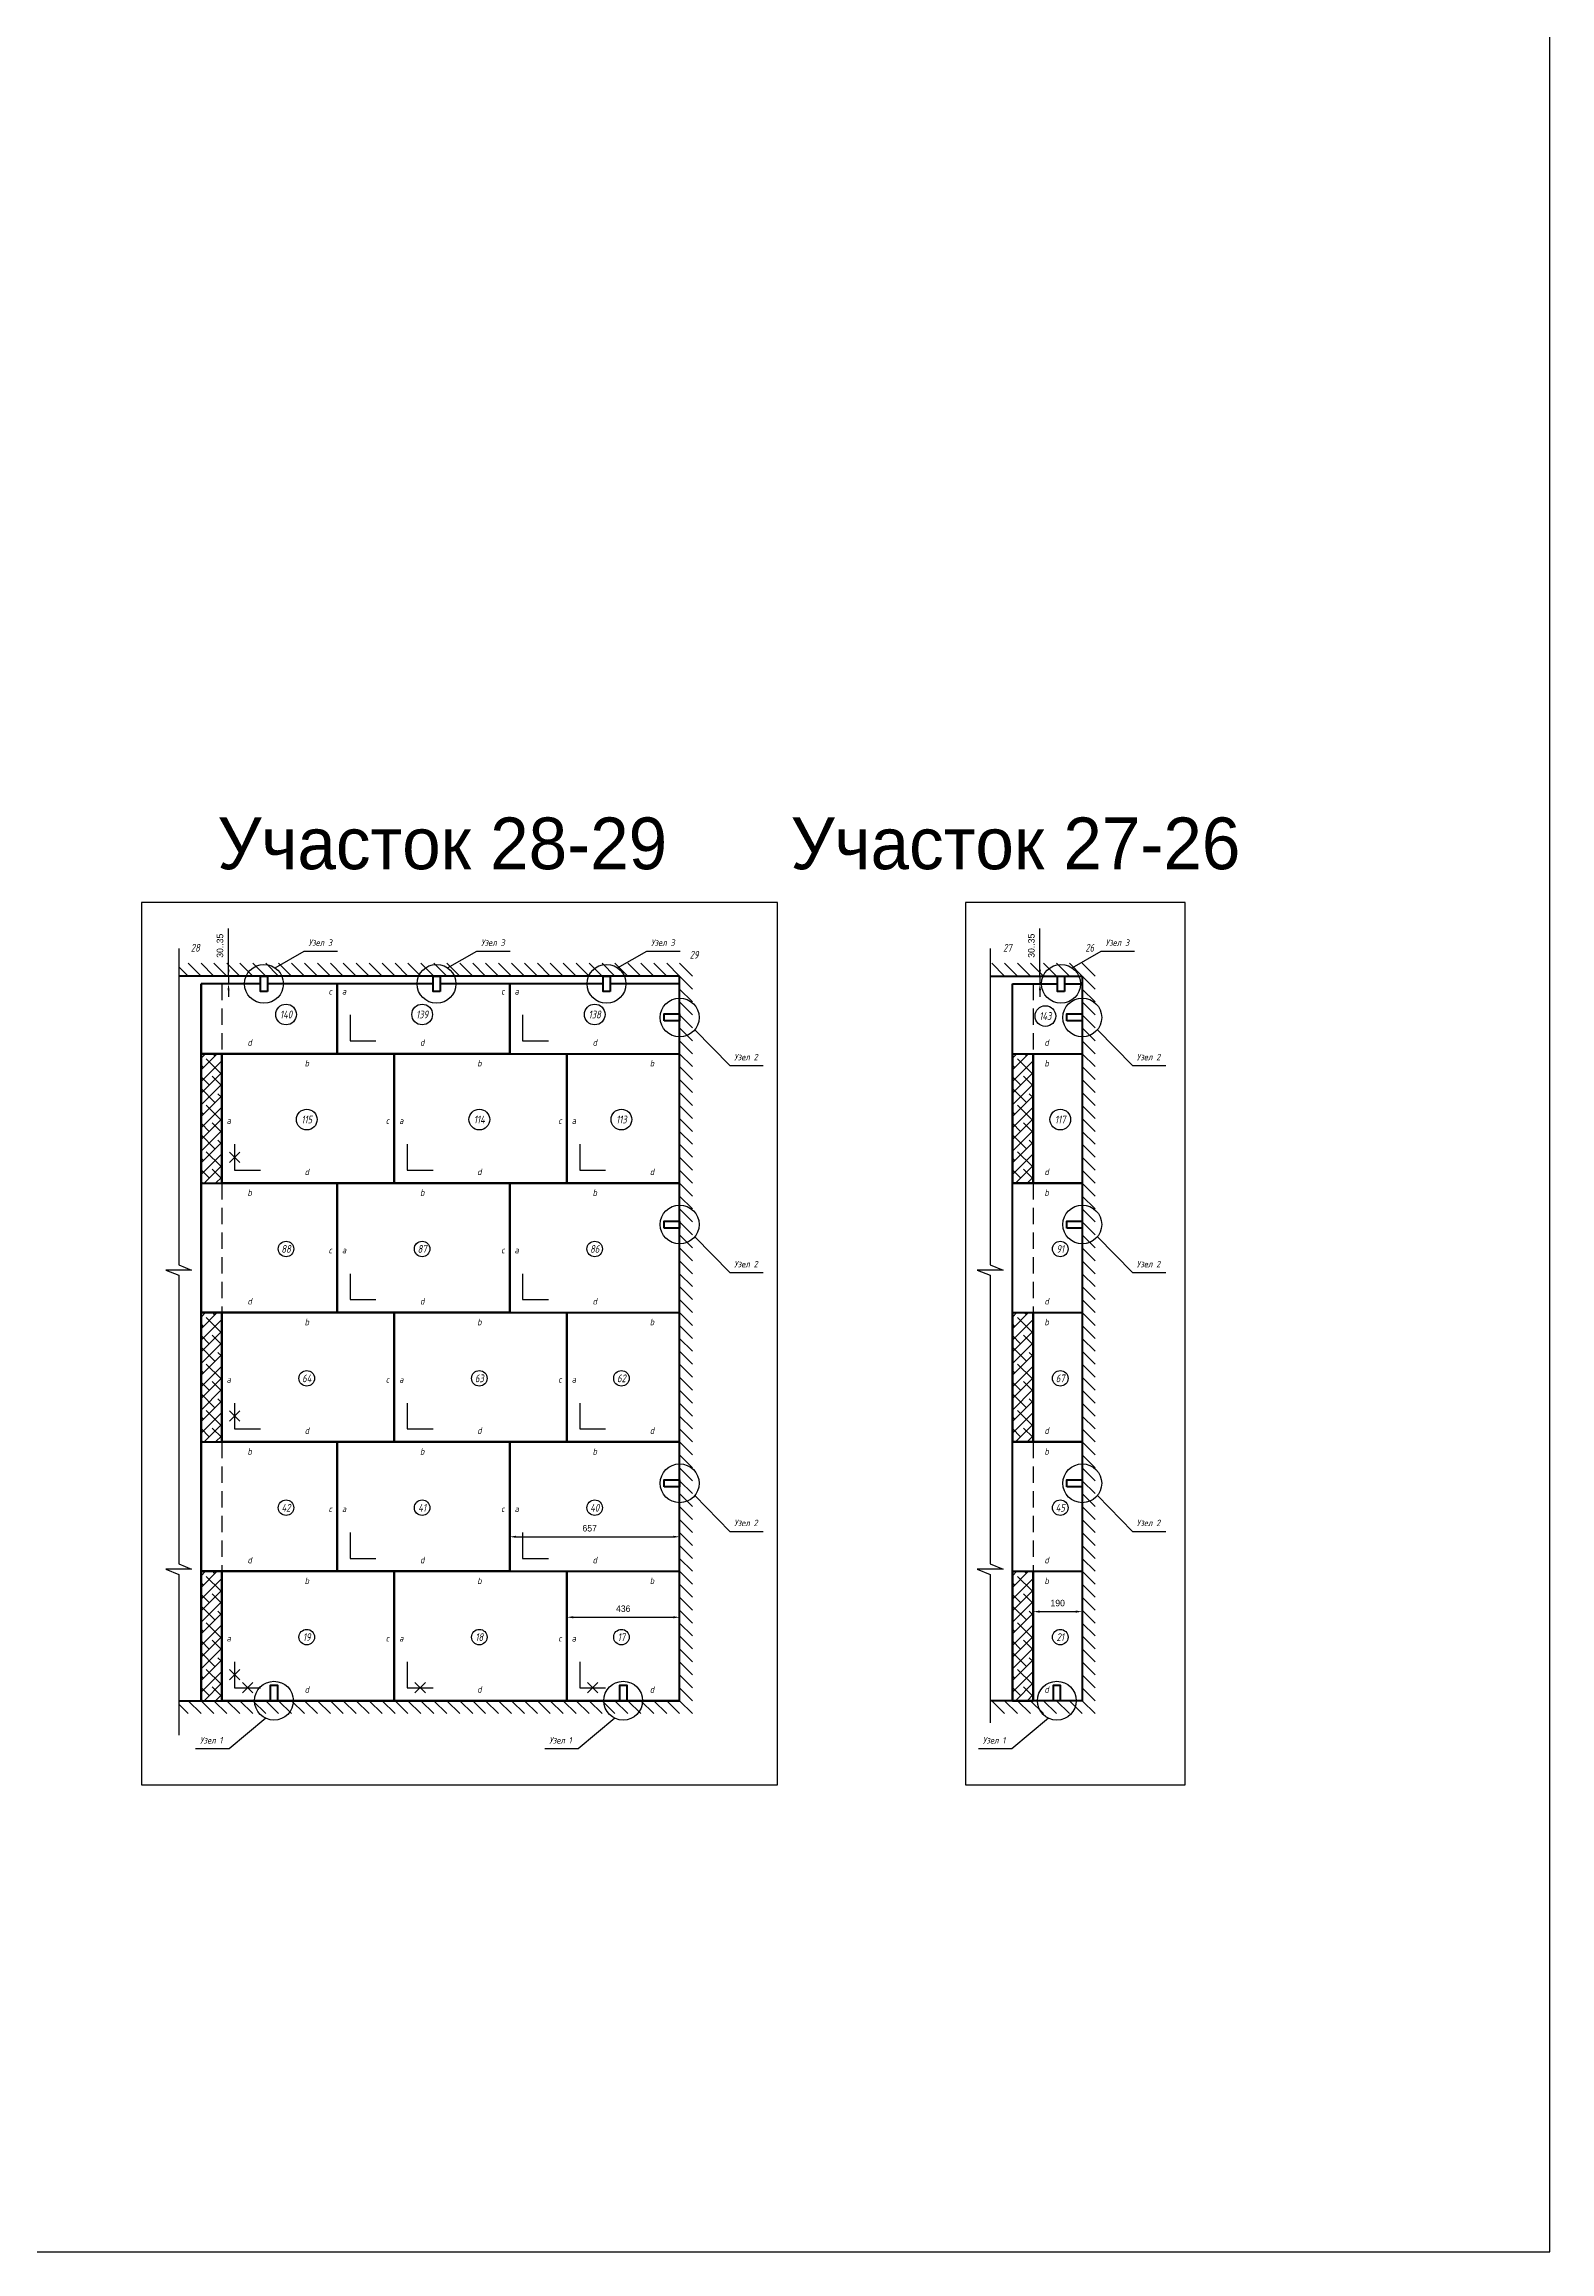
# Model space of a CAD drawing. Header units: millimetres. Extents: x 2143 to 79549, y -71394 to 24143.
# Drawn here: x 73729 to 79549, y -71394 to -62863 of the extents above; entities that cross this region are included whole.
import ezdxf
from ezdxf.enums import TextEntityAlignment as Align

# ---------------------------------------------------------------- set-up
doc = ezdxf.new("R2010")
doc.units = ezdxf.units.MM
doc.header["$PDMODE"] = 34
doc.header["$PDSIZE"] = 50
doc.linetypes.add('DASHED', pattern=[19.05, 12.7, -6.35])
doc.layers.add('01 Перегородки', color=7, linetype='Continuous')
doc.layers.add('100 noprint', color=1, linetype='Continuous', plot=False)
doc.styles.get("Standard").update_dxf_attribs({"font": 'Ubuntu-R.ttf'})
doc.styles.add('ГОСТ-ISOCPEUR', font='isocpeui.ttf', dxfattribs={"width": 0.8})
doc.dimstyles.new('ISO-25', dxfattribs={"dimtxt": 2.5, "dimasz": 2.5, "dimexe": 1.25, "dimexo": 0.625, "dimtad": 1, "dimtxsty": 'Standard', "dimcen": 2.5, "dimadec": 0, "dimazin": 0, "dimtfac": 1, "dimtmove": 0, "dimatfit": 3, "dimfxl": 1, "dimarcsym": 0})

# ---------------------------------------------------------------- blocks, each defined once
blk = doc.blocks.new('плита')
at = {"lineweight": 70}
blk.add_lwpolyline([(0, 500), (667, 500), (667, 0), (0, 0)], close=True, dxfattribs=at)
blk.add_lwpolyline([(50, 150), (50, 50), (150, 50)])
at = {"style": 'ГОСТ-ISOCPEUR', "width": 0.8}
for s, p in [('b', (329.1, 463.3)), ('a', (27.1, 241.2)), ('c', (640.6, 241.2)), ('d', (329.1, 43.5))]:
    blk.add_text(s, height=25, dxfattribs=at).set_placement(p, align=Align.MIDDLE)
blk = doc.blocks.new('*D424')
at = {"layer": '01 Перегородки', "color": 0, "lineweight": -2}
for p, q in [((75528.2, -68763.8), (75528.2, -68610.5)), ((75553.2, -68630.5), (76160.2, -68630.5)), ((76185.2, -68763.8), (76185.2, -68610.5))]:
    blk.add_line(p, q, dxfattribs=at)
at = {"layer": '01 Перегородки', "color": 0}
for points in [[(75553.2, -68626.3), (75553.2, -68634.7), (75528.2, -68630.5)], [(76160.2, -68634.7), (76160.2, -68626.3), (76185.2, -68630.5)]]:
    blk.add_solid(points, dxfattribs=at)
at = {"layer": 'Defpoints', "color": 0}
for p in [(76185.2, -68630.5), (75528.2, -68763.8), (76185.2, -68763.8)]:
    blk.add_point(p, dxfattribs=at)
at = {"layer": '01 Перегородки', "color": 0, "insert": (75837.5, -68597.7), "char_height": 25, "attachment_point": 5}
blk.add_mtext('657', dxfattribs=at)
blk = doc.blocks.new('подрезка')
for p, q in [((-20, 20), (20, -20)), ((20, 20), (-20, -20))]:
    blk.add_line(p, q)
blk = doc.blocks.new('*D440')
at = {"layer": '01 Перегородки', "color": 0, "lineweight": -2}
for p, q in [((75749.2, -69013.8), (75749.2, -68921.5)), ((76185.2, -69013.8), (76185.2, -68921.5)), ((75774.2, -68941.5), (76160.2, -68941.5))]:
    blk.add_line(p, q, dxfattribs=at)
at = {"layer": '01 Перегородки', "color": 0}
for points in [[(75774.2, -68937.3), (75774.2, -68945.6), (75749.2, -68941.5)], [(76160.2, -68945.6), (76160.2, -68937.3), (76185.2, -68941.5)]]:
    blk.add_solid(points, dxfattribs=at)
at = {"layer": 'Defpoints', "color": 0}
for p in [(75749.2, -69013.8), (76185.2, -68941.5), (76185.2, -69013.8)]:
    blk.add_point(p, dxfattribs=at)
at = {"layer": '01 Перегородки', "color": 0, "insert": (75967.2, -68908.4), "char_height": 25, "attachment_point": 5}
blk.add_mtext('436', dxfattribs=at)
blk = doc.blocks.new('*D441')
at = {"layer": '01 Перегородки', "color": 0, "lineweight": -2}
for p, q in [((77551.4, -69013.8), (77551.4, -68899.7)), ((77576.4, -68919.7), (77716.4, -68919.7)), ((77741.4, -69013.8), (77741.4, -68899.7))]:
    blk.add_line(p, q, dxfattribs=at)
at = {"layer": '01 Перегородки', "color": 0}
for points in [[(77576.4, -68915.5), (77576.4, -68923.9), (77551.4, -68919.7)], [(77716.4, -68923.9), (77716.4, -68915.5), (77741.4, -68919.7)]]:
    blk.add_solid(points, dxfattribs=at)
at = {"layer": 'Defpoints', "color": 0}
for p in [(77741.4, -68919.7), (77551.4, -69013.8), (77741.4, -69013.8)]:
    blk.add_point(p, dxfattribs=at)
at = {"layer": '01 Перегородки', "color": 0, "insert": (77646.4, -68886.6), "char_height": 25, "attachment_point": 5}
blk.add_mtext('190', dxfattribs=at)
blk = doc.blocks.new('*D463')
at = {"layer": '01 Перегородки', "color": 0, "lineweight": -2}
for p, q in [((74441.6, -66463.8), (74441.6, -66279.3)), ((74441.6, -66438.8), (74441.6, -66413.8)), ((74248.9, -66463.8), (74461.6, -66463.8)), ((74335.2, -66493.8), (74461.6, -66493.8)), ((74441.6, -66463.8), (74441.6, -66493.8)), ((74441.6, -66518.8), (74441.6, -66543.8))]:
    blk.add_line(p, q, dxfattribs=at)
at = {"layer": '01 Перегородки', "color": 0}
for points in [[(74437.5, -66438.8), (74445.8, -66438.8), (74441.6, -66463.8)], [(74445.8, -66518.8), (74437.5, -66518.8), (74441.6, -66493.8)]]:
    blk.add_solid(points, dxfattribs=at)
at = {"layer": 'Defpoints', "color": 0}
for p in [(74248.9, -66463.8), (74335.2, -66493.8), (74441.6, -66493.8)]:
    blk.add_point(p, dxfattribs=at)
at = {"layer": '01 Перегородки', "color": 0, "insert": (74408.6, -66346.5), "char_height": 25, "attachment_point": 5, "rotation": 90}
blk.add_mtext('30..35', dxfattribs=at)
blk = doc.blocks.new('*D464')
at = {"layer": '01 Перегородки', "color": 0, "lineweight": -2}
for p, q in [((77577.8, -66463.8), (77577.8, -66279.3)), ((77577.8, -66438.8), (77577.8, -66413.8)), ((77385, -66463.8), (77597.8, -66463.8)), ((77471.4, -66493.8), (77597.8, -66493.8)), ((77577.8, -66463.8), (77577.8, -66493.8)), ((77577.8, -66518.8), (77577.8, -66543.8))]:
    blk.add_line(p, q, dxfattribs=at)
at = {"layer": '01 Перегородки', "color": 0}
for points in [[(77573.6, -66438.8), (77582, -66438.8), (77577.8, -66463.8)], [(77582, -66518.8), (77573.6, -66518.8), (77577.8, -66493.8)]]:
    blk.add_solid(points, dxfattribs=at)
at = {"layer": 'Defpoints', "color": 0}
for p in [(77385, -66463.8), (77471.4, -66493.8), (77577.8, -66493.8)]:
    blk.add_point(p, dxfattribs=at)
at = {"layer": '01 Перегородки', "color": 0, "insert": (77544.7, -66346.5), "char_height": 25, "attachment_point": 5, "rotation": 90}
blk.add_mtext('30..35', dxfattribs=at)

msp = doc.modelspace()

# ---------------------------------------------------------------- hatches: boundary and pattern name
at = {"layer": '01 Перегородки'}
h = msp.add_hatch(dxfattribs=at)
h.set_pattern_fill('ANSI38', color=256, scale=10, style=0)
h.set_pattern_definition([(45, (8406.73, 1500), (-22.45064, 22.45064), []), (135, (8406.73, 1500), (-67.351921, 22.45064), [79.375, -47.625])])
h.paths.add_polyline_path([(74415.243, -67263.801), (74415.243, -66763.801), (74335.243, -66763.801), (74335.243, -67263.801)])
h = msp.add_hatch(dxfattribs=at)
h.set_pattern_fill('ANSI38', color=256, scale=10, style=0)
h.set_pattern_definition([(45, (11542.89, 1500), (-22.45064, 22.45064), []), (135, (11542.89, 1500), (-67.351921, 22.45064), [79.375, -47.625])])
h.paths.add_polyline_path([(77551.404, -67263.801), (77551.404, -66763.801), (77471.404, -66763.801), (77471.404, -67263.801)])
h = msp.add_hatch(dxfattribs=at)
h.set_pattern_fill('ANSI38', color=256, scale=10, style=0)
h.set_pattern_definition([(45, (8406.73, 500), (-22.45064, 22.45064), []), (135, (8406.73, 500), (-67.351921, 22.45064), [79.375, -47.625])])
h.paths.add_polyline_path([(74415.243, -68263.801), (74415.243, -67763.801), (74335.243, -67763.801), (74335.243, -68263.801)])
h = msp.add_hatch(dxfattribs=at)
h.set_pattern_fill('ANSI38', color=256, scale=10, style=0)
h.set_pattern_definition([(45, (11542.89, 500), (-22.45064, 22.45064), []), (135, (11542.89, 500), (-67.351921, 22.45064), [79.375, -47.625])])
h.paths.add_polyline_path([(77551.404, -68263.801), (77551.404, -67763.801), (77471.404, -67763.801), (77471.404, -68263.801)])
h = msp.add_hatch(dxfattribs=at)
h.set_pattern_fill('ANSI38', color=256, scale=10, style=0)
h.set_pattern_definition([(45, (8406.73, -500), (-22.45064, 22.45064), []), (135, (8406.73, -500), (-67.351921, 22.45064), [79.375, -47.625])])
h.paths.add_polyline_path([(74415.243, -69263.801), (74415.243, -68763.801), (74335.243, -68763.801), (74335.243, -69263.801)])
h = msp.add_hatch(dxfattribs=at)
h.set_pattern_fill('ANSI38', color=256, scale=10, style=0)
h.set_pattern_definition([(45, (11542.89, -500), (-22.45064, 22.45064), []), (135, (11542.89, -500), (-67.351921, 22.45064), [79.375, -47.625])])
h.paths.add_polyline_path([(77551.404, -69263.801), (77551.404, -68763.801), (77471.404, -68763.801), (77471.404, -69263.801)])

# ---------------------------------------------------------------- linework, layer by layer
for p, q in [((74248.86, -66427.418), (74285.243, -66463.801)), ((74285.243, -66413.801), (74335.243, -66463.801)), ((74335.243, -66413.801), (74385.243, -66463.801)), ((74385.243, -66413.801), (74435.243, -66463.801)), ((74435.243, -66413.801), (74485.243, -66463.801)), ((74485.243, -66413.801), (74535.243, -66463.801)), ((74535.243, -66413.801), (74585.243, -66463.801)), ((74585.243, -66413.801), (74635.243, -66463.801)), ((74635.243, -66413.801), (74685.243, -66463.801)), ((74685.243, -66413.801), (74735.243, -66463.801)), ((74735.243, -66413.801), (74785.243, -66463.801)), ((74785.243, -66413.801), (74835.243, -66463.801)), ((74835.243, -66413.801), (74885.243, -66463.801)), ((74885.243, -66413.801), (74935.243, -66463.801)), ((74935.243, -66413.801), (74985.243, -66463.801)), ((74985.243, -66413.801), (75035.243, -66463.801)), ((75035.243, -66413.801), (75085.243, -66463.801)), ((75085.243, -66413.801), (75135.243, -66463.801)), ((75135.243, -66413.801), (75185.243, -66463.801)), ((75185.243, -66413.801), (75235.243, -66463.801)), ((75235.243, -66413.801), (75285.243, -66463.801)), ((75285.243, -66413.801), (75335.243, -66463.801)), ((75335.243, -66413.801), (75385.243, -66463.801)), ((75385.243, -66413.801), (75435.243, -66463.801)), ((75435.243, -66413.801), (75485.243, -66463.801)), ((75485.243, -66413.801), (75535.243, -66463.801)), ((75535.243, -66413.801), (75585.243, -66463.801)), ((75585.243, -66413.801), (75635.243, -66463.801)), ((75635.243, -66413.801), (75685.243, -66463.801)), ((75685.243, -66413.801), (75735.243, -66463.801)), ((75735.243, -66413.801), (75785.243, -66463.801)), ((75785.243, -66413.801), (75835.243, -66463.801)), ((75835.243, -66413.801), (75885.243, -66463.801)), ((75885.243, -66413.801), (75935.243, -66463.801)), ((75935.243, -66413.801), (75985.243, -66463.801)), ((75985.243, -66413.801), (76035.243, -66463.801)), ((76035.243, -66413.801), (76085.243, -66463.801)), ((76085.243, -66413.801), (76135.243, -66463.801)), ((76135.243, -66413.801), (76185.243, -66463.801)), ((76185.243, -66413.801), (76235.243, -66463.801)), ((77391.404, -66413.801), (77441.404, -66463.801)), ((77441.404, -66413.801), (77491.404, -66463.801)), ((77491.404, -66413.801), (77541.404, -66463.801)), ((77541.404, -66413.801), (77591.404, -66463.801)), ((77591.404, -66413.801), (77641.404, -66463.801)), ((77641.404, -66413.801), (77691.404, -66463.801)), ((77691.404, -66413.801), (77741.404, -66463.801)), ((77741.404, -66413.801), (77791.404, -66463.801)), ((76185.243, -66463.801), (76235.243, -66513.801)), ((76185.243, -66513.801), (76235.243, -66563.801)), ((77741.404, -66463.801), (77791.404, -66513.801)), ((77741.404, -66513.801), (77791.404, -66563.801)), ((76185.243, -66563.801), (76235.243, -66613.801)), ((76185.243, -66613.801), (76235.243, -66663.801)), ((77741.404, -66563.801), (77791.404, -66613.801)), ((77741.404, -66613.801), (77791.404, -66663.801)), ((76185.243, -66663.801), (76235.243, -66713.801)), ((77741.404, -66663.801), (77791.404, -66713.801)), ((76185.243, -66713.801), (76235.243, -66763.801)), ((76185.243, -66763.801), (76235.243, -66813.801)), ((77741.404, -66713.801), (77791.404, -66763.801)), ((77741.404, -66763.801), (77791.404, -66813.801)), ((76185.243, -66813.801), (76235.243, -66863.801)), ((76185.243, -66863.801), (76235.243, -66913.801)), ((77741.404, -66813.801), (77791.404, -66863.801)), ((77741.404, -66863.801), (77791.404, -66913.801)), ((76185.243, -66913.801), (76235.243, -66963.801)), ((76185.243, -66963.801), (76235.243, -67013.801)), ((77741.404, -66913.801), (77791.404, -66963.801)), ((77741.404, -66963.801), (77791.404, -67013.801)), ((76185.243, -67013.801), (76235.243, -67063.801)), ((77741.404, -67013.801), (77791.404, -67063.801)), ((76185.243, -67063.801), (76235.243, -67113.801)), ((76185.243, -67113.801), (76235.243, -67163.801)), ((77741.404, -67063.801), (77791.404, -67113.801)), ((77741.404, -67113.801), (77791.404, -67163.801)), ((76185.243, -67163.801), (76235.243, -67213.801)), ((76185.243, -67213.801), (76235.243, -67263.801)), ((77741.404, -67163.801), (77791.404, -67213.801)), ((77741.404, -67213.801), (77791.404, -67263.801)), ((76185.243, -67263.801), (76235.243, -67313.801)), ((77741.404, -67263.801), (77791.404, -67313.801)), ((76185.243, -67313.801), (76235.243, -67363.801)), ((76185.243, -67363.801), (76235.243, -67413.801)), ((77741.404, -67313.801), (77791.404, -67363.801)), ((77741.404, -67363.801), (77791.404, -67413.801)), ((76185.243, -67413.801), (76235.243, -67463.801)), ((76185.243, -67463.801), (76235.243, -67513.801)), ((77741.404, -67413.801), (77791.404, -67463.801)), ((77741.404, -67463.801), (77791.404, -67513.801)), ((76185.243, -67513.801), (76235.243, -67563.801)), ((76185.243, -67563.801), (76235.243, -67613.801)), ((77741.404, -67513.801), (77791.404, -67563.801)), ((77741.404, -67563.801), (77791.404, -67613.801)), ((76185.243, -67613.801), (76235.243, -67663.801)), ((77741.404, -67613.801), (77791.404, -67663.801)), ((76185.243, -67663.801), (76235.243, -67713.801)), ((76185.243, -67713.801), (76235.243, -67763.801)), ((77741.404, -67663.801), (77791.404, -67713.801)), ((77741.404, -67713.801), (77791.404, -67763.801)), ((76185.243, -67763.801), (76235.243, -67813.801)), ((76185.243, -67813.801), (76235.243, -67863.801)), ((77741.404, -67763.801), (77791.404, -67813.801)), ((77741.404, -67813.801), (77791.404, -67863.801)), ((76185.243, -67863.801), (76235.243, -67913.801)), ((77741.404, -67863.801), (77791.404, -67913.801)), ((76185.243, -67913.801), (76235.243, -67963.801)), ((76185.243, -67963.801), (76235.243, -68013.801)), ((77741.404, -67913.801), (77791.404, -67963.801)), ((77741.404, -67963.801), (77791.404, -68013.801)), ((76185.243, -68013.801), (76235.243, -68063.801)), ((76185.243, -68063.801), (76235.243, -68113.801)), ((77741.404, -68013.801), (77791.404, -68063.801)), ((77741.404, -68063.801), (77791.404, -68113.801)), ((76185.243, -68113.801), (76235.243, -68163.801)), ((77741.404, -68113.801), (77791.404, -68163.801)), ((76185.243, -68163.801), (76235.243, -68213.801)), ((76185.243, -68213.801), (76235.243, -68263.801)), ((77741.404, -68163.801), (77791.404, -68213.801)), ((77741.404, -68213.801), (77791.404, -68263.801)), ((76185.243, -68263.801), (76235.243, -68313.801)), ((76185.243, -68313.801), (76235.243, -68363.801)), ((77741.404, -68263.801), (77791.404, -68313.801)), ((77741.404, -68313.801), (77791.404, -68363.801)), ((76185.243, -68363.801), (76235.243, -68413.801)), ((76185.243, -68413.801), (76235.243, -68463.801)), ((77741.404, -68363.801), (77791.404, -68413.801)), ((77741.404, -68413.801), (77791.404, -68463.801)), ((76185.243, -68463.801), (76235.243, -68513.801)), ((77741.404, -68463.801), (77791.404, -68513.801)), ((76185.243, -68513.801), (76235.243, -68563.801)), ((76185.243, -68563.801), (76235.243, -68613.801)), ((77741.404, -68513.801), (77791.404, -68563.801)), ((77741.404, -68563.801), (77791.404, -68613.801)), ((76185.243, -68613.801), (76235.243, -68663.801)), ((76185.243, -68663.801), (76235.243, -68713.801)), ((77741.404, -68613.801), (77791.404, -68663.801)), ((77741.404, -68663.801), (77791.404, -68713.801)), ((76185.243, -68713.801), (76235.243, -68763.801)), ((77741.404, -68713.801), (77791.404, -68763.801)), ((76185.243, -68763.801), (76235.243, -68813.801)), ((76185.243, -68813.801), (76235.243, -68863.801)), ((77741.404, -68763.801), (77791.404, -68813.801)), ((77741.404, -68813.801), (77791.404, -68863.801)), ((76185.243, -68863.801), (76235.243, -68913.801)), ((76185.243, -68913.801), (76235.243, -68963.801)), ((77741.404, -68863.801), (77791.404, -68913.801)), ((77741.404, -68913.801), (77791.404, -68963.801)), ((76185.243, -68963.801), (76235.243, -69013.801)), ((76185.243, -69013.801), (76235.243, -69063.801)), ((77741.404, -68963.801), (77791.404, -69013.801)), ((77741.404, -69013.801), (77791.404, -69063.801)), ((76185.243, -69063.801), (76235.243, -69113.801)), ((77741.404, -69063.801), (77791.404, -69113.801)), ((76185.243, -69113.801), (76235.243, -69163.801)), ((76185.243, -69163.801), (76235.243, -69213.801)), ((77741.404, -69113.801), (77791.404, -69163.801)), ((77741.404, -69163.801), (77791.404, -69213.801)), ((74285.243, -69263.801), (74335.243, -69313.801)), ((74335.243, -69263.801), (74385.243, -69313.801)), ((74385.243, -69263.801), (74435.243, -69313.801)), ((74435.243, -69263.801), (74485.243, -69313.801)), ((74485.243, -69263.801), (74535.243, -69313.801)), ((74535.243, -69263.801), (74585.243, -69313.801)), ((74585.243, -69263.801), (74635.243, -69313.801)), ((74635.243, -69263.801), (74685.243, -69313.801)), ((74685.243, -69263.801), (74735.243, -69313.801)), ((74735.243, -69263.801), (74785.243, -69313.801)), ((74785.243, -69263.801), (74835.243, -69313.801)), ((74835.243, -69263.801), (74885.243, -69313.801)), ((74885.243, -69263.801), (74935.243, -69313.801)), ((74935.243, -69263.801), (74985.243, -69313.801)), ((74985.243, -69263.801), (75035.243, -69313.801)), ((75035.243, -69263.801), (75085.243, -69313.801)), ((75085.243, -69263.801), (75135.243, -69313.801)), ((75135.243, -69263.801), (75185.243, -69313.801)), ((75185.243, -69263.801), (75235.243, -69313.801)), ((75235.243, -69263.801), (75285.243, -69313.801)), ((75285.243, -69263.801), (75335.243, -69313.801)), ((75335.243, -69263.801), (75385.243, -69313.801)), ((75385.243, -69263.801), (75435.243, -69313.801)), ((75435.243, -69263.801), (75485.243, -69313.801)), ((75485.243, -69263.801), (75535.243, -69313.801)), ((75535.243, -69263.801), (75585.243, -69313.801)), ((75585.243, -69263.801), (75635.243, -69313.801)), ((75635.243, -69263.801), (75685.243, -69313.801)), ((75685.243, -69263.801), (75735.243, -69313.801)), ((75735.243, -69263.801), (75785.243, -69313.801)), ((75785.243, -69263.801), (75835.243, -69313.801)), ((75835.243, -69263.801), (75885.243, -69313.801)), ((75885.243, -69263.801), (75935.243, -69313.801)), ((75935.243, -69263.801), (75985.243, -69313.801)), ((75985.243, -69263.801), (76035.243, -69313.801)), ((76035.243, -69263.801), (76085.243, -69313.801)), ((76085.243, -69263.801), (76135.243, -69313.801)), ((76135.243, -69263.801), (76185.243, -69313.801)), ((76185.243, -69213.801), (76235.243, -69263.801)), ((76185.243, -69263.801), (76235.243, -69313.801)), ((77391.404, -69263.801), (77441.404, -69313.801)), ((77441.404, -69263.801), (77491.404, -69313.801)), ((77491.404, -69263.801), (77541.404, -69313.801)), ((77541.404, -69263.801), (77591.404, -69313.801)), ((77591.404, -69263.801), (77641.404, -69313.801)), ((77641.404, -69263.801), (77691.404, -69313.801)), ((77691.404, -69263.801), (77741.404, -69313.801)), ((77741.404, -69213.801), (77791.404, -69263.801)), ((77741.404, -69263.801), (77791.404, -69313.801)), ((74248.86, -69277.418), (74285.243, -69313.801))]:
    msp.add_line(p, q, dxfattribs=at)
at = {"layer": '01 Перегородки', "lineweight": 70}
for p, q in [((76185.243, -66463.801), (74248.86, -66463.801)), ((74335.243, -66493.801), (74335.243, -69263.801)), ((74335.243, -69263.801), (74335.243, -66493.801)), ((74565.026, -66493.801), (74335.243, -66493.801)), ((75232.026, -66493.801), (74592.026, -66493.801)), ((74861.243, -66493.801), (74861.243, -66763.801)), ((75889.026, -66493.801), (75259.026, -66493.801)), ((75528.243, -66763.801), (75528.243, -66493.801)), ((76185.243, -66493.801), (75916.026, -66493.801)), ((76185.243, -69263.801), (76185.243, -66463.801)), ((77385.021, -66463.801), (77741.404, -66463.801)), ((77471.404, -69263.801), (77471.404, -66493.801)), ((77471.404, -66493.801), (77645.68, -66493.801)), ((77672.68, -66493.801), (77741.404, -66493.801)), ((77741.404, -66463.801), (77741.404, -69263.801)), ((74335.243, -66763.801), (74415.243, -66763.801)), ((74335.243, -66763.801), (74335.243, -67263.801)), ((74861.243, -66763.801), (74335.243, -66763.801)), ((74415.243, -67263.801), (74415.243, -66763.801)), ((74415.243, -66763.801), (74415.243, -67263.801)), ((75749.243, -67263.801), (75749.243, -66763.801)), ((75749.243, -66763.801), (76185.243, -66763.801)), ((77471.404, -66763.801), (77551.404, -66763.801)), ((77471.404, -66763.801), (77471.404, -67263.801)), ((77551.404, -67263.801), (77551.404, -66763.801)), ((77551.404, -66763.801), (77551.404, -67263.801)), ((77551.404, -66763.801), (77741.404, -66763.801)), ((74335.243, -67263.801), (74861.243, -67263.801)), ((74335.243, -67263.801), (76185.243, -67263.801)), ((74335.243, -67263.801), (74415.243, -67263.801)), ((74335.243, -67263.801), (74415.243, -67263.801)), ((74861.243, -67263.801), (74861.243, -67763.801)), ((75528.243, -67263.801), (76185.243, -67263.801)), ((75528.243, -67763.801), (75528.243, -67263.801)), ((76185.243, -67263.801), (75749.243, -67263.801)), ((77471.404, -67263.801), (77741.404, -67263.801)), ((77741.404, -67263.801), (77471.404, -67263.801)), ((77471.404, -67263.801), (77551.404, -67263.801)), ((77471.404, -67263.801), (77551.404, -67263.801)), ((74335.243, -67763.801), (74415.243, -67763.801)), ((74335.243, -67763.801), (74335.243, -68263.801)), ((74861.243, -67763.801), (74335.243, -67763.801)), ((74415.243, -68263.801), (74415.243, -67763.801)), ((74415.243, -67763.801), (74415.243, -68263.801)), ((75749.243, -68263.801), (75749.243, -67763.801)), ((75749.243, -67763.801), (76185.243, -67763.801)), ((77471.404, -67763.801), (77551.404, -67763.801)), ((77471.404, -67763.801), (77471.404, -68263.801)), ((77551.404, -68263.801), (77551.404, -67763.801)), ((77551.404, -67763.801), (77551.404, -68263.801)), ((77551.404, -67763.801), (77741.404, -67763.801)), ((74335.243, -68263.801), (74861.243, -68263.801)), ((74335.243, -68263.801), (76185.243, -68263.801)), ((74335.243, -68263.801), (74415.243, -68263.801)), ((74335.243, -68263.801), (74415.243, -68263.801)), ((74861.243, -68263.801), (74861.243, -68763.801)), ((75528.243, -68263.801), (76185.243, -68263.801)), ((75528.243, -68763.801), (75528.243, -68263.801)), ((76185.243, -68263.801), (75749.243, -68263.801)), ((77471.404, -68263.801), (77741.404, -68263.801)), ((77741.404, -68263.801), (77471.404, -68263.801)), ((77471.404, -68263.801), (77551.404, -68263.801)), ((77471.404, -68263.801), (77551.404, -68263.801)), ((74335.243, -68763.801), (74415.243, -68763.801)), ((74335.243, -68763.801), (74335.243, -69263.801)), ((74861.243, -68763.801), (74335.243, -68763.801)), ((74415.243, -69263.801), (74415.243, -68763.801)), ((74415.243, -68763.801), (74415.243, -69263.801)), ((75749.243, -68763.801), (76185.243, -68763.801)), ((75749.243, -69263.801), (75749.243, -68763.801)), ((77471.404, -68763.801), (77551.404, -68763.801)), ((77471.404, -68763.801), (77471.404, -69263.801)), ((77551.404, -69263.801), (77551.404, -68763.801)), ((77551.404, -68763.801), (77551.404, -69263.801)), ((77551.404, -68763.801), (77741.404, -68763.801)), ((74248.86, -69263.801), (74415.243, -69263.801)), ((74335.243, -69263.801), (76185.243, -69263.801)), ((74335.243, -69263.801), (74415.243, -69263.801)), ((76185.243, -69263.801), (75749.243, -69263.801)), ((77741.404, -69263.801), (77385.021, -69263.801)), ((77471.404, -69263.801), (77551.404, -69263.801)), ((77471.404, -69263.801), (77551.404, -69263.801))]:
    msp.add_line(p, q, dxfattribs=at)
at = {"layer": '01 Перегородки', "linetype": 'DASHED', "ltscale": 5}
for p, q in [((74415.243, -66493.801), (74415.243, -66763.801)), ((77551.404, -66493.801), (77551.404, -66763.801)), ((74415.243, -67263.801), (74415.243, -67763.801)), ((77551.404, -67263.801), (77551.404, -67763.801)), ((74415.243, -68263.801), (74415.243, -68763.801)), ((77551.404, -68263.801), (77551.404, -68763.801))]:
    msp.add_line(p, q, dxfattribs=at)
at = {"layer": '01 Перегородки'}
for points in [[(74248.86, -66357.714), (74248.86, -67579.707), (74298.86, -67599.707), (74198.86, -67599.707), (74248.86, -67619.707), (74248.86, -68735.614), (74298.86, -68755.614), (74198.86, -68755.614), (74248.86, -68775.614), (74248.86, -69397.235)], [(74621.461, -66432.306), (74733.873, -66367.178), (74862.857, -66367.178)], [(75288.461, -66432.306), (75400.873, -66367.178), (75529.857, -66367.178)], [(75945.461, -66432.306), (76057.873, -66367.178), (76186.857, -66367.178)], [(77385.021, -66357.714), (77385.021, -67579.707), (77435.021, -67599.707), (77335.021, -67599.707), (77385.021, -67619.707), (77385.021, -68735.614), (77435.021, -68755.614), (77335.021, -68755.614), (77385.021, -68775.614), (77385.021, -69349.667)], [(77702.115, -66432.306), (77814.526, -66367.178), (77943.51, -66367.178)], [(74911.243, -66613.801), (74911.243, -66713.801), (75011.243, -66713.801)], [(75578.243, -66613.801), (75578.243, -66713.801), (75678.243, -66713.801)], [(76243.6, -66670.911), (76378.981, -66809.478), (76507.964, -66809.478)], [(77799.762, -66670.911), (77935.142, -66809.478), (78064.126, -66809.478)], [(75799.243, -67113.801), (75799.243, -67213.801), (75899.243, -67213.801)], [(76243.6, -67470.911), (76378.981, -67609.478), (76507.964, -67609.478)], [(77799.762, -67470.911), (77935.142, -67609.478), (78064.126, -67609.478)], [(75578.243, -67613.801), (75578.243, -67713.801), (75678.243, -67713.801)], [(75799.243, -68113.801), (75799.243, -68213.801), (75899.243, -68213.801)], [(76243.6, -68470.911), (76378.981, -68609.478), (76507.964, -68609.478)], [(77799.762, -68470.911), (77935.142, -68609.478), (78064.126, -68609.478)], [(75578.243, -68613.801), (75578.243, -68713.801), (75678.243, -68713.801)], [(75799.243, -69113.801), (75799.243, -69213.801), (75899.243, -69213.801)], [(74585.412, -69331.715), (74443.475, -69449.478), (74314.491, -69449.478)], [(75935.194, -69331.715), (75793.257, -69449.478), (75664.273, -69449.478)], [(77611.285, -69331.715), (77469.348, -69449.478), (77340.364, -69449.478)]]:
    msp.add_lwpolyline(points, dxfattribs=at)
at = {"layer": '01 Перегородки', "lineweight": 70, "flags": 128}
for points in [[(74592.026, -66523.801), (74565.026, -66523.801), (74565.026, -66463.801), (74592.026, -66463.801)], [(75259.026, -66523.801), (75232.026, -66523.801), (75232.026, -66463.801), (75259.026, -66463.801)], [(75916.026, -66523.801), (75889.026, -66523.801), (75889.026, -66463.801), (75916.026, -66463.801)], [(77672.68, -66523.801), (77645.68, -66523.801), (77645.68, -66463.801), (77672.68, -66463.801)], [(76125.243, -66637.301), (76125.243, -66610.301), (76185.243, -66610.301), (76185.243, -66637.301)], [(77681.404, -66637.301), (77681.404, -66610.301), (77741.404, -66610.301), (77741.404, -66637.301)], [(76125.243, -67437.301), (76125.243, -67410.301), (76185.243, -67410.301), (76185.243, -67437.301)], [(77681.404, -67437.301), (77681.404, -67410.301), (77741.404, -67410.301), (77741.404, -67437.301)], [(76125.243, -68437.301), (76125.243, -68410.301), (76185.243, -68410.301), (76185.243, -68437.301)], [(77681.404, -68437.301), (77681.404, -68410.301), (77741.404, -68410.301), (77741.404, -68437.301)], [(74630.733, -69263.801), (74603.733, -69263.801), (74603.733, -69203.801), (74630.733, -69203.801)], [(75980.516, -69263.801), (75953.516, -69263.801), (75953.516, -69203.801), (75980.516, -69203.801)], [(77656.607, -69263.801), (77629.607, -69263.801), (77629.607, -69203.801), (77656.607, -69203.801)]]:
    msp.add_lwpolyline(points, close=True, dxfattribs=at)
at = {"layer": '01 Перегородки', "lineweight": 70}
msp.add_lwpolyline([(75528.243, -66493.801), (75528.243, -66763.801), (74861.243, -66763.801), (74861.243, -66493.801)], dxfattribs=at)
at = {"layer": '01 Перегородки'}
for centre, radius in [((74578.526, -66493.801), 75), ((75245.526, -66493.801), 75), ((75902.526, -66493.801), 75), ((77659.18, -66493.801), 75), ((74663.926, -66612.179), 40), ((75189.926, -66612.179), 40), ((75856.926, -66612.179), 40), ((76185.243, -66623.801), 75), ((77598.863, -66618.18), 40), ((77741.404, -66623.801), 75), ((74743.926, -67018.18), 40), ((75410.926, -67018.18), 40), ((75960.189, -67018.18), 40), ((77656.304, -67018.18), 40), ((76185.243, -67423.801), 75), ((77741.404, -67423.801), 75), ((74663.926, -67518.18), 30), ((75189.926, -67518.18), 30), ((75856.926, -67518.18), 30), ((77656.304, -67518.18), 30), ((74743.926, -68018.18), 30), ((75410.926, -68018.18), 30), ((75960.189, -68018.18), 30), ((77656.304, -68018.18), 30), ((76185.243, -68423.801), 75), ((77741.404, -68423.801), 75), ((74663.926, -68518.18), 30), ((75189.926, -68518.18), 30), ((75856.926, -68518.18), 30), ((77656.304, -68518.18), 30), ((74743.926, -69018.18), 30), ((75410.926, -69018.18), 30), ((75960.189, -69018.18), 30), ((77656.304, -69018.18), 30), ((74617.233, -69263.801), 75), ((75967.016, -69263.801), 75), ((77643.107, -69263.801), 75)]:
    msp.add_circle(centre, radius, dxfattribs=at)
at = {"layer": '100 noprint', "color": 1}
for points in [[(55169.996, -34321.266), (55169.996, -71393.604), (79548.693, -71393.604), (79548.693, -34321.266)], [(74105.722, -66180.041), (74105.722, -69588.909), (76564.063, -69588.909), (76564.063, -66180.041)], [(77289.851, -66180.041), (77289.851, -69588.909), (78138.904, -69588.909), (78138.904, -66180.041)]]:
    msp.add_lwpolyline(points, close=True, dxfattribs=at)

# ---------------------------------------------------------------- block references
at = {"layer": '01 Перегородки'}
for p in [(74415.243, -67263.801), (75082.243, -67263.801), (74861.243, -67763.801), (74415.243, -68263.801), (75082.243, -68263.801), (74861.243, -68763.801), (74415.243, -69263.801), (75082.243, -69263.801)]:
    msp.add_blockref('плита', p, dxfattribs=at)
at = {"layer": '01 Перегородки', "color": 1}
for p in [(74465.243, -67163.801), (74465.243, -68163.801), (74465.243, -69163.801), (74515.243, -69213.801), (75182.243, -69213.801), (75849.243, -69213.801)]:
    msp.add_blockref('подрезка', p, dxfattribs=at)

# ---------------------------------------------------------------- texts
at = {"layer": '01 Перегородки', "style": 'ГОСТ-ISOCPEUR', "width": 0.8}
for s, height, p in [('28', 30, (74313.317, -66354.352)), ('29', 30, (76241.222, -66381.41)), ('27', 30, (77452.467, -66354.352)), ('26', 30, (77770.271, -66354.352)), ('c', 25, (74834.803, -66522.61)), ('a', 25, (74888.313, -66522.61)), ('c', 25, (75501.803, -66522.61)), ('a', 25, (75555.313, -66522.61)), ('140', 30, (74663.926, -66612.179)), ('139', 30, (75189.926, -66612.179)), ('138', 30, (75856.926, -66612.179)), ('143', 30, (77598.863, -66618.18)), ('d', 25, (74523.377, -66720.287)), ('d', 25, (75190.377, -66720.287)), ('d', 25, (75857.377, -66720.287)), ('d', 25, (77603.751, -66720.287)), ('b', 25, (76078.377, -66800.511)), ('b', 25, (77603.751, -66800.511)), ('115', 30, (74743.926, -67018.18)), ('114', 30, (75410.926, -67018.18)), ('a', 25, (75776.313, -67022.61)), ('113', 30, (75960.189, -67018.18)), ('117', 30, (77656.304, -67018.18)), ('d', 25, (76078.377, -67220.287)), ('d', 25, (77603.751, -67220.287)), ('b', 25, (74523.377, -67300.511)), ('b', 25, (75857.377, -67300.511)), ('b', 25, (77603.751, -67300.511)), ('88', 30, (74663.926, -67518.18)), ('c', 25, (74834.803, -67522.61)), ('87', 30, (75189.926, -67518.18)), ('a', 25, (75555.313, -67522.61)), ('86', 30, (75856.926, -67518.18)), ('91', 30, (77656.304, -67518.18)), ('d', 25, (74523.377, -67720.287)), ('d', 25, (75857.377, -67720.287)), ('d', 25, (77603.751, -67720.287)), ('b', 25, (76078.377, -67800.511)), ('b', 25, (77603.751, -67800.511)), ('64', 30, (74743.926, -68018.18)), ('63', 30, (75410.926, -68018.18)), ('a', 25, (75776.313, -68022.61)), ('62', 30, (75960.189, -68018.18)), ('67', 30, (77656.304, -68018.18)), ('d', 25, (76078.377, -68220.287)), ('d', 25, (77603.751, -68220.287)), ('b', 25, (74523.377, -68300.511)), ('b', 25, (75857.377, -68300.511)), ('b', 25, (77603.751, -68300.511)), ('42', 30, (74663.926, -68518.18)), ('41', 30, (75189.926, -68518.18)), ('40', 30, (75856.926, -68518.18)), ('45', 30, (77656.304, -68518.18)), ('c', 25, (74834.803, -68522.61)), ('a', 25, (75555.313, -68522.61)), ('d', 25, (74523.377, -68720.287)), ('d', 25, (75857.377, -68720.287)), ('d', 25, (77603.751, -68720.287)), ('b', 25, (76078.377, -68800.511)), ('b', 25, (77603.751, -68800.511)), ('19', 30, (74743.926, -69018.18)), ('18', 30, (75410.926, -69018.18)), ('17', 30, (75960.189, -69018.18)), ('21', 30, (77656.304, -69018.18)), ('a', 25, (75776.313, -69022.61)), ('d', 25, (76078.377, -69220.287)), ('d', 25, (77603.751, -69220.287))]:
    msp.add_text(s, height=height, dxfattribs=at).set_placement(p, align=Align.MIDDLE)
at = {"layer": '01 Перегородки', "linetype": 'Continuous', "style": 'ГОСТ-ISOCPEUR', "width": 0.8}
for s, p in [('Узел 3', (74750.649, -66347.045)), ('Узел 3', (75417.649, -66347.045)), ('Узел 3', (76074.649, -66347.045)), ('Узел 3', (77831.302, -66347.045)), ('Узел 2', (76395.756, -66789.346)), ('Узел 2', (77951.917, -66789.346)), ('Узел 2', (76395.756, -67589.346)), ('Узел 2', (77951.917, -67589.346)), ('Узел 2', (76395.756, -68589.346)), ('Узел 2', (77951.917, -68589.346)), ('Узел 1', (74331.267, -69429.346)), ('Узел 1', (75681.049, -69429.346)), ('Узел 1', (77357.14, -69429.346))]:
    msp.add_text(s, height=25, dxfattribs=at).set_placement(p)
at = {"layer": '100 noprint', "color": 1}
for s, p in [('Участок 28-29', (74398.567, -66050.904)), ('Участок 27-26', (76614.066, -66050.904))]:
    msp.add_text(s, height=200, dxfattribs=at).set_placement(p)

# ---------------------------------------------------------------- dimensions: what is measured, and where the dimension line sits
at = {"layer": '01 Перегородки'}
for base, p1, p2, picture, middle in [((74441.635, -66493.801), (74248.86, -66463.801), (74335.243, -66493.801), '*D463', (74441.635, -66346.542)), ((77577.797, -66493.801), (77385.021, -66463.801), (77471.404, -66493.801), '*D464', (77577.797, -66346.542))]:
    dim = msp.add_linear_dim(base=base, p1=p1, p2=p2, angle=90, text='30..35', dimstyle='ISO-25', override={"dimtxt": 25, "dimasz": 25, "dimexe": 20, "dimexo": 0, "dimgap": 20}, dxfattribs=at)
    dim.commit()
    dim.dimension.update_dxf_attribs({"geometry": picture, "text_midpoint": middle, "dimtype": 160})
for base, p1, p2, picture, middle in [((76185.243, -68630.486, -951.3), (75528.243, -68763.801), (76185.243, -68763.801), '*D424', (75837.456, -68630.486, -951.3)), ((77741.404, -68919.694), (77551.404, -69013.801), (77741.404, -69013.801), '*D441', (77646.404, -68919.694))]:
    dim = msp.add_linear_dim(base=base, p1=p1, p2=p2, dimstyle='ISO-25', override={"dimtxt": 25, "dimasz": 25, "dimexe": 20, "dimexo": 0, "dimgap": 20}, dxfattribs=at)
    dim.commit()
    dim.dimension.update_dxf_attribs({"geometry": picture, "text_midpoint": middle, "dimtype": 160})
dim = msp.add_linear_dim(base=(76185.243, -68941.469), p1=(75749.243, -69013.801), p2=(76185.243, -69013.801), dimstyle='ISO-25', override={"dimtxt": 25, "dimasz": 25, "dimexe": 20, "dimexo": 0, "dimgap": 20}, dxfattribs=at)
dim.commit()
dim.dimension.update_dxf_attribs({"geometry": '*D440', "text_midpoint": (75967.243, -68908.41)})

doc.saveas('drawing.dxf')
